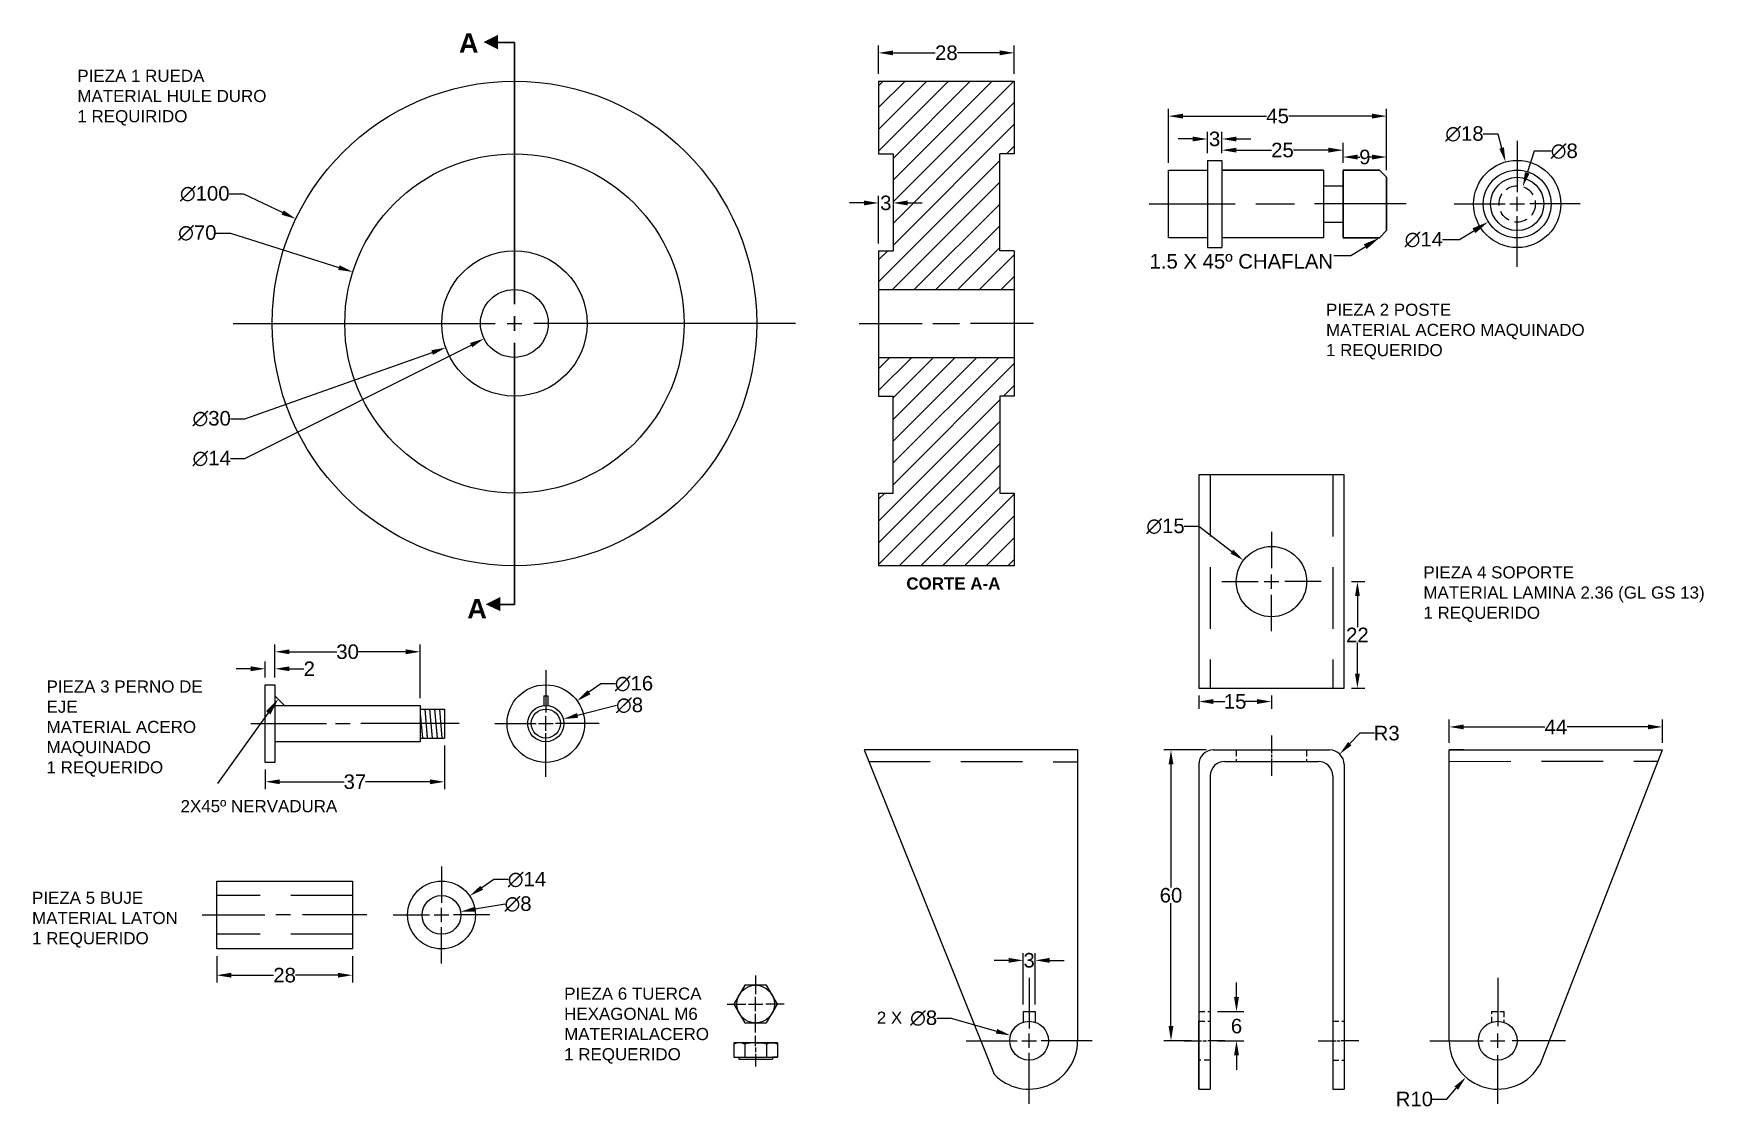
# Model space of a CAD drawing. Header units: millimetres. Extents: x 24 to 368, y 117 to 338.
import ezdxf

# ---------------------------------------------------------------- set-up
doc = ezdxf.new("R2010")
doc.units = ezdxf.units.MM
doc.linetypes.add('HIDDENX2', pattern=[19.05, 12.7, -6.35])
doc.styles.get("Standard").update_dxf_attribs({"font": 'Arial.ttf'})
doc.dimstyles.get("Standard").update_dxf_attribs({"dimtxt": 3, "dimasz": 3, "dimexe": 1.5, "dimexo": 1.5, "dimgap": 0.09, "dimtad": 0, "dimtih": 1, "dimtoh": 1, "dimdec": 0, "dimzin": 0, "dimdsep": 46, "dimtxsty": 'Standard', "dimcen": 1.5, "dimadec": 0, "dimazin": 0, "dimtfac": 1, "dimtdec": 0, "dimtofl": 0, "dimtmove": 0, "dimatfit": 3, "dimfxl": 1, "dimtolj": 1, "dimtzin": 0, "dimarcsym": 0})

# ---------------------------------------------------------------- blocks, each defined once
blk = doc.blocks.new('*D144')
at = {"color": 0, "lineweight": -2, "transparency": 16777216}
for p, q in [((257.81, 311.74), (257.81, 322.87)), ((260.81, 321.37), (278.01, 321.37)), ((299.81, 321.37), (282.61, 321.37)), ((302.81, 310.24), (302.81, 322.87))]:
    blk.add_line(p, q, dxfattribs=at)
at = {"color": 0, "transparency": 16777216}
for points in [[(260.81, 321.87), (260.81, 320.87), (257.81, 321.37)], [(299.81, 321.87), (299.81, 320.87), (302.81, 321.37)]]:
    blk.add_solid(points, dxfattribs=at)
at = {"layer": 'Defpoints', "color": 0, "transparency": 16777216}
for p in [(302.81, 321.37), (257.81, 310.24), (302.81, 308.74)]:
    blk.add_point(p, dxfattribs=at)
at = {"color": 0, "transparency": 16777216, "insert": (280.31, 321.37), "char_height": 3, "attachment_point": 5}
blk.add_mtext('\\A1;45', dxfattribs=at)
blk = doc.blocks.new('*D145')
at = {"color": 0, "lineweight": -2, "transparency": 16777216}
for p, q in [((265.81, 313.74), (265.81, 318.15)), ((268.81, 313.74), (268.81, 318.15)), ((262.81, 316.65), (259.81, 316.65)), ((271.81, 316.65), (274.81, 316.65))]:
    blk.add_line(p, q, dxfattribs=at)
at = {"color": 0, "transparency": 16777216}
for points in [[(262.81, 317.15), (262.81, 316.15), (265.81, 316.65)], [(271.81, 317.15), (271.81, 316.15), (268.81, 316.65)]]:
    blk.add_solid(points, dxfattribs=at)
at = {"layer": 'Defpoints', "color": 0, "transparency": 16777216}
for p in [(268.81, 316.65), (265.81, 312.24), (268.81, 312.24)]:
    blk.add_point(p, dxfattribs=at)
at = {"color": 0, "transparency": 16777216, "insert": (267.31, 316.65), "char_height": 3, "attachment_point": 5}
blk.add_mtext('\\A1;3', dxfattribs=at)
blk = doc.blocks.new('*D146')
at = {"color": 0, "lineweight": -2, "transparency": 16777216}
for p, q in [((268.81, 313.74), (268.81, 315.85)), ((271.81, 314.35), (279.03, 314.35)), ((290.81, 314.35), (283.59, 314.35)), ((293.81, 311.74), (293.81, 315.85))]:
    blk.add_line(p, q, dxfattribs=at)
at = {"color": 0, "transparency": 16777216}
for points in [[(271.81, 314.85), (271.81, 313.85), (268.81, 314.35)], [(290.81, 314.85), (290.81, 313.85), (293.81, 314.35)]]:
    blk.add_solid(points, dxfattribs=at)
at = {"layer": 'Defpoints', "color": 0, "transparency": 16777216}
for p in [(293.81, 314.35), (268.81, 312.24), (293.81, 310.24)]:
    blk.add_point(p, dxfattribs=at)
at = {"color": 0, "transparency": 16777216, "insert": (281.31, 314.35), "char_height": 3, "attachment_point": 5}
blk.add_mtext('\\A1;25', dxfattribs=at)
blk = doc.blocks.new('*D143')
at = {"color": 0, "lineweight": -2, "transparency": 16777216}
for p, q in [((293.81, 311.74), (293.81, 314.42)), ((302.81, 310.24), (302.81, 314.42)), ((296.81, 312.92), (297.26, 312.92)), ((299.81, 312.92), (299.36, 312.92))]:
    blk.add_line(p, q, dxfattribs=at)
at = {"color": 0, "transparency": 16777216}
for points in [[(296.81, 313.42), (296.81, 312.42), (293.81, 312.92)], [(299.81, 313.42), (299.81, 312.42), (302.81, 312.92)]]:
    blk.add_solid(points, dxfattribs=at)
at = {"layer": 'Defpoints', "color": 0, "transparency": 16777216}
for p in [(293.81, 310.24), (302.81, 312.92), (302.81, 308.74)]:
    blk.add_point(p, dxfattribs=at)
at = {"color": 0, "transparency": 16777216, "insert": (298.31, 312.92), "char_height": 3, "attachment_point": 5}
blk.add_mtext('\\A1;9', dxfattribs=at)
blk = doc.blocks.new('*D147')
at = {"color": 0, "lineweight": -2, "transparency": 16777216}
for p, q in [((322.73, 317.69), (325.73, 317.69)), ((325.73, 317.69), (326.53, 314.8)), ((329.75, 301.74), (329.75, 304.74)), ((328.25, 303.24), (331.25, 303.24))]:
    blk.add_line(p, q, dxfattribs=at)
at = {"color": 0, "transparency": 16777216}
blk.add_solid([(327.01, 314.93), (326.05, 314.67), (327.34, 311.91)], dxfattribs=at)
at = {"layer": 'Defpoints', "color": 0, "transparency": 16777216}
for p in [(327.34, 311.91), (332.16, 294.57)]:
    blk.add_point(p, dxfattribs=at)
at = {"color": 0, "transparency": 16777216, "insert": (318.87, 317.69), "char_height": 3, "attachment_point": 5}
blk.add_mtext('\\A1;∅18', dxfattribs=at)
blk = doc.blocks.new('*D148')
at = {"color": 0, "lineweight": -2, "transparency": 16777216}
for p, q in [((333.27, 314.12), (331.83, 309.66)), ((336.77, 314.12), (333.27, 314.12)), ((329.75, 301.74), (329.75, 304.74)), ((328.25, 303.24), (331.25, 303.24))]:
    blk.add_line(p, q, dxfattribs=at)
at = {"color": 0, "transparency": 16777216}
blk.add_solid([(331.35, 309.81), (332.3, 309.51), (330.9, 306.81)], dxfattribs=at)
at = {"layer": 'Defpoints', "color": 0, "transparency": 16777216}
for p in [(330.9, 306.81), (328.59, 299.67)]:
    blk.add_point(p, dxfattribs=at)
at = {"color": 0, "transparency": 16777216, "insert": (339.46, 314.12), "char_height": 3, "attachment_point": 5}
blk.add_mtext('\\A1;∅8', dxfattribs=at)
blk = doc.blocks.new('*D155')
at = {"color": 0, "lineweight": -2, "transparency": 16777216}
for p, q in [((63.95, 305.33), (66.95, 305.33)), ((66.95, 305.33), (75.02, 301.47)), ((122.83, 277.09), (122.83, 280.09)), ((121.33, 278.59), (124.33, 278.59))]:
    blk.add_line(p, q, dxfattribs=at)
at = {"color": 0, "transparency": 16777216}
blk.add_solid([(75.23, 301.92), (74.8, 301.01), (77.72, 300.17)], dxfattribs=at)
at = {"layer": 'Defpoints', "color": 0, "transparency": 16777216}
for p in [(77.72, 300.17), (167.93, 257)]:
    blk.add_point(p, dxfattribs=at)
at = {"color": 0, "transparency": 16777216, "insert": (58.93, 305.33), "char_height": 3, "attachment_point": 5}
blk.add_mtext('\\A1;∅100', dxfattribs=at)
blk = doc.blocks.new('*D156')
at = {"color": 0, "lineweight": -2, "transparency": 16777216}
for p, q in [((61.25, 297.25), (64.25, 297.25)), ((64.25, 297.25), (86.62, 290.12)), ((122.83, 277.09), (122.83, 280.09)), ((121.33, 278.59), (124.33, 278.59))]:
    blk.add_line(p, q, dxfattribs=at)
at = {"color": 0, "transparency": 16777216}
blk.add_solid([(86.77, 290.6), (86.47, 289.64), (89.48, 289.21)], dxfattribs=at)
at = {"layer": 'Defpoints', "color": 0, "transparency": 16777216}
for p in [(89.48, 289.21), (156.17, 267.96)]:
    blk.add_point(p, dxfattribs=at)
at = {"color": 0, "transparency": 16777216, "insert": (57.4, 297.25), "char_height": 3, "attachment_point": 5}
blk.add_mtext('\\A1;∅70', dxfattribs=at)
blk = doc.blocks.new('*D158')
at = {"color": 0, "lineweight": -2, "transparency": 16777216}
for p, q in [((194.96, 303.45), (191.96, 303.45)), ((197.96, 295.09), (197.96, 304.95)), ((203.96, 303.45), (206.96, 303.45)), ((200.96, 302.09), (200.96, 301.95))]:
    blk.add_line(p, q, dxfattribs=at)
at = {"color": 0, "transparency": 16777216}
for points in [[(194.96, 303.95), (194.96, 302.95), (197.96, 303.45)], [(203.96, 303.95), (203.96, 302.95), (200.96, 303.45)]]:
    blk.add_solid(points, dxfattribs=at)
at = {"layer": 'Defpoints', "color": 0, "transparency": 16777216}
for p in [(197.96, 303.45), (200.96, 303.59), (197.96, 293.59)]:
    blk.add_point(p, dxfattribs=at)
at = {"color": 0, "transparency": 16777216, "insert": (199.46, 303.45), "char_height": 3, "attachment_point": 5}
blk.add_mtext('\\A1;3', dxfattribs=at)
blk = doc.blocks.new('*D160')
at = {"color": 0, "lineweight": -2, "transparency": 16777216}
for p, q in [((122.83, 277.09), (122.83, 280.09)), ((121.33, 278.59), (124.33, 278.59)), ((67.22, 258.92), (105.86, 272.59)), ((64.22, 258.92), (67.22, 258.92))]:
    blk.add_line(p, q, dxfattribs=at)
at = {"color": 0, "transparency": 16777216}
blk.add_solid([(105.69, 273.06), (106.02, 272.11), (108.68, 273.59)], dxfattribs=at)
at = {"layer": 'Defpoints', "color": 0, "transparency": 16777216}
for p in [(136.97, 283.59), (108.68, 273.59)]:
    blk.add_point(p, dxfattribs=at)
at = {"color": 0, "transparency": 16777216, "insert": (60.36, 258.92), "char_height": 3, "attachment_point": 5}
blk.add_mtext('\\A1;∅30', dxfattribs=at)
blk = doc.blocks.new('*D161')
at = {"color": 0, "lineweight": -2, "transparency": 16777216}
for p, q in [((122.83, 277.09), (122.83, 280.09)), ((121.33, 278.59), (124.33, 278.59)), ((67.22, 250.7), (113.89, 274.1)), ((64.22, 250.7), (67.22, 250.7))]:
    blk.add_line(p, q, dxfattribs=at)
at = {"color": 0, "transparency": 16777216}
blk.add_solid([(113.66, 274.55), (114.11, 273.66), (116.57, 275.45)], dxfattribs=at)
at = {"layer": 'Defpoints', "color": 0, "transparency": 16777216}
for p in [(129.08, 281.72), (116.57, 275.45)]:
    blk.add_point(p, dxfattribs=at)
at = {"color": 0, "transparency": 16777216, "insert": (60.36, 250.7), "char_height": 3, "attachment_point": 5}
blk.add_mtext('\\A1;∅14', dxfattribs=at)
blk = doc.blocks.new('*D162')
at = {"color": 0, "lineweight": -2, "transparency": 16777216}
for p, q in [((197.96, 330.09), (197.96, 335.93)), ((200.96, 334.43), (209.68, 334.43)), ((222.96, 334.43), (214.24, 334.43)), ((225.96, 330.09), (225.96, 335.93))]:
    blk.add_line(p, q, dxfattribs=at)
at = {"color": 0, "transparency": 16777216}
for points in [[(200.96, 334.93), (200.96, 333.93), (197.96, 334.43)], [(222.96, 334.93), (222.96, 333.93), (225.96, 334.43)]]:
    blk.add_solid(points, dxfattribs=at)
at = {"layer": 'Defpoints', "color": 0, "transparency": 16777216}
for p in [(225.96, 334.43), (197.96, 328.59), (225.96, 328.59)]:
    blk.add_point(p, dxfattribs=at)
at = {"color": 0, "transparency": 16777216, "insert": (211.96, 334.43), "char_height": 3, "attachment_point": 5}
blk.add_mtext('\\A1;28', dxfattribs=at)
blk = doc.blocks.new('*D166')
at = {"color": 0, "lineweight": -2, "transparency": 16777216}
for p, q in [((140.64, 204.24), (138.21, 202.48)), ((143.64, 204.24), (140.64, 204.24)), ((129.31, 194.51), (129.31, 197.51)), ((127.81, 196.01), (130.81, 196.01))]:
    blk.add_line(p, q, dxfattribs=at)
at = {"color": 0, "transparency": 16777216}
blk.add_solid([(137.92, 202.88), (138.51, 202.07), (135.79, 200.71)], dxfattribs=at)
at = {"layer": 'Defpoints', "color": 0, "transparency": 16777216}
for p in [(135.79, 200.71), (122.84, 191.31)]:
    blk.add_point(p, dxfattribs=at)
at = {"color": 0, "transparency": 16777216, "insert": (147.5, 204.24), "char_height": 3, "attachment_point": 5}
blk.add_mtext('\\A1;∅16', dxfattribs=at)
blk = doc.blocks.new('*D168')
at = {"color": 0, "lineweight": -2, "transparency": 16777216}
for p, q in [((108.41, 191.51), (108.41, 182.5)), ((71.41, 186.51), (71.41, 182.5)), ((74.41, 184), (87.69, 184)), ((105.41, 184), (92.12, 184))]:
    blk.add_line(p, q, dxfattribs=at)
at = {"color": 0, "transparency": 16777216}
for points in [[(74.41, 184.5), (74.41, 183.5), (71.41, 184)], [(105.41, 184.5), (105.41, 183.5), (108.41, 184)]]:
    blk.add_solid(points, dxfattribs=at)
at = {"layer": 'Defpoints', "color": 0, "transparency": 16777216}
for p in [(108.41, 193.01), (71.41, 188.01), (108.41, 184)]:
    blk.add_point(p, dxfattribs=at)
at = {"color": 0, "transparency": 16777216, "insert": (89.91, 184), "char_height": 3, "attachment_point": 5}
blk.add_mtext('\\A1;37', dxfattribs=at)
blk = doc.blocks.new('*D169')
at = {"color": 0, "lineweight": -2, "transparency": 16777216}
for p, q in [((68.41, 207.32), (65.41, 207.32)), ((71.41, 205.51), (71.41, 208.82)), ((73.41, 205.51), (73.41, 208.82)), ((76.41, 207.32), (79.41, 207.32))]:
    blk.add_line(p, q, dxfattribs=at)
at = {"color": 0, "transparency": 16777216}
for points in [[(68.41, 207.82), (68.41, 206.82), (71.41, 207.32)], [(76.41, 207.82), (76.41, 206.82), (73.41, 207.32)]]:
    blk.add_solid(points, dxfattribs=at)
at = {"layer": 'Defpoints', "color": 0, "transparency": 16777216}
for p in [(73.41, 207.32), (71.41, 204.01), (73.41, 204.01)]:
    blk.add_point(p, dxfattribs=at)
at = {"color": 0, "transparency": 16777216, "insert": (80.5, 207.32), "char_height": 3, "attachment_point": 5}
blk.add_mtext('\\A1;2', dxfattribs=at)
blk = doc.blocks.new('*D170')
at = {"color": 0, "lineweight": -2, "transparency": 16777216}
for p, q in [((73.41, 205.51), (73.41, 212.33)), ((76.41, 210.83), (86.19, 210.83)), ((100.41, 210.83), (90.62, 210.83)), ((103.41, 201.26), (103.41, 212.33))]:
    blk.add_line(p, q, dxfattribs=at)
at = {"color": 0, "transparency": 16777216}
for points in [[(76.41, 211.33), (76.41, 210.33), (73.41, 210.83)], [(100.41, 211.33), (100.41, 210.33), (103.41, 210.83)]]:
    blk.add_solid(points, dxfattribs=at)
at = {"layer": 'Defpoints', "color": 0, "transparency": 16777216}
for p in [(103.41, 210.83), (73.41, 204.01), (103.41, 199.76)]:
    blk.add_point(p, dxfattribs=at)
at = {"color": 0, "transparency": 16777216, "insert": (88.41, 210.83), "char_height": 3, "attachment_point": 5}
blk.add_mtext('\\A1;30', dxfattribs=at)
blk = doc.blocks.new('*D171')
at = {"color": 0, "lineweight": -2, "transparency": 16777216}
for p, q in [((129.31, 194.51), (129.31, 197.51)), ((143.91, 199.77), (135.85, 197.7)), ((127.81, 196.01), (130.81, 196.01))]:
    blk.add_line(p, q, dxfattribs=at)
at = {"color": 0, "transparency": 16777216}
blk.add_solid([(135.73, 198.18), (135.98, 197.21), (132.95, 196.95)], dxfattribs=at)
at = {"layer": 'Defpoints', "color": 0, "transparency": 16777216}
for p in [(132.95, 196.95), (125.68, 195.08)]:
    blk.add_point(p, dxfattribs=at)
at = {"color": 0, "transparency": 16777216, "insert": (146.59, 199.77), "char_height": 3, "attachment_point": 5}
blk.add_mtext('\\A1;∅8', dxfattribs=at)
blk = doc.blocks.new('*D183')
at = {"color": 0, "lineweight": -2, "transparency": 16777216}
for p, q in [((61.41, 148.02), (61.41, 142.58)), ((89.41, 148.02), (89.41, 142.58)), ((64.41, 144.08), (73.13, 144.08)), ((86.41, 144.08), (77.69, 144.08))]:
    blk.add_line(p, q, dxfattribs=at)
at = {"color": 0, "transparency": 16777216}
for points in [[(64.41, 144.58), (64.41, 143.58), (61.41, 144.08)], [(86.41, 144.58), (86.41, 143.58), (89.41, 144.08)]]:
    blk.add_solid(points, dxfattribs=at)
at = {"layer": 'Defpoints', "color": 0, "transparency": 16777216}
for p in [(61.41, 149.52), (89.41, 149.52), (89.41, 144.08)]:
    blk.add_point(p, dxfattribs=at)
at = {"color": 0, "transparency": 16777216, "insert": (75.41, 144.08), "char_height": 3, "attachment_point": 5}
blk.add_mtext('\\A1;28', dxfattribs=at)
blk = doc.blocks.new('*D184')
at = {"color": 0, "lineweight": -2, "transparency": 16777216}
for p, q in [((118.56, 163.81), (116.08, 162.12)), ((121.56, 163.81), (118.56, 163.81)), ((106.29, 156.52), (109.29, 156.52)), ((107.79, 155.02), (107.79, 158.02))]:
    blk.add_line(p, q, dxfattribs=at)
at = {"color": 0, "transparency": 16777216}
blk.add_solid([(115.8, 162.54), (116.36, 161.71), (113.59, 160.44)], dxfattribs=at)
at = {"layer": 'Defpoints', "color": 0, "transparency": 16777216}
for p in [(113.59, 160.44), (101.99, 152.6)]:
    blk.add_point(p, dxfattribs=at)
at = {"color": 0, "transparency": 16777216, "insert": (125.42, 163.81), "char_height": 3, "attachment_point": 5}
blk.add_mtext('\\A1;∅14', dxfattribs=at)
blk = doc.blocks.new('*D185')
at = {"color": 0, "lineweight": -2, "transparency": 16777216}
for p, q in [((120.89, 158.76), (114.69, 157.7)), ((106.29, 156.52), (109.29, 156.52)), ((107.79, 155.02), (107.79, 158.02))]:
    blk.add_line(p, q, dxfattribs=at)
at = {"color": 0, "transparency": 16777216}
blk.add_solid([(114.61, 158.19), (114.78, 157.21), (111.74, 157.2)], dxfattribs=at)
at = {"layer": 'Defpoints', "color": 0, "transparency": 16777216}
for p in [(103.85, 155.85), (111.74, 157.2)]:
    blk.add_point(p, dxfattribs=at)
at = {"color": 0, "transparency": 16777216, "insert": (123.58, 158.76), "char_height": 3, "attachment_point": 5}
blk.add_mtext('\\A1;∅8', dxfattribs=at)
blk = doc.blocks.new('*D188')
at = {"color": 0, "lineweight": -2, "transparency": 16777216}
for p, q in [((261.04, 236.72), (264.04, 236.72)), ((264.04, 236.72), (270.88, 231.51)), ((277.54, 225.31), (280.54, 225.31)), ((279.04, 223.81), (279.04, 226.81))]:
    blk.add_line(p, q, dxfattribs=at)
at = {"color": 0, "transparency": 16777216}
blk.add_solid([(271.18, 231.91), (270.58, 231.12), (273.27, 229.7)], dxfattribs=at)
at = {"layer": 'Defpoints', "color": 0, "transparency": 16777216}
for p in [(273.27, 229.7), (284.81, 220.92)]:
    blk.add_point(p, dxfattribs=at)
at = {"color": 0, "transparency": 16777216, "insert": (257.18, 236.72), "char_height": 3, "attachment_point": 5}
blk.add_mtext('\\A1;∅15', dxfattribs=at)
blk = doc.blocks.new('*D190')
at = {"color": 0, "lineweight": -2, "transparency": 16777216}
for p, q in [((264.04, 201.81), (264.04, 199.06)), ((267.04, 200.56), (269.44, 200.56)), ((276.04, 200.56), (273.63, 200.56)), ((279.04, 201.81), (279.04, 199.06))]:
    blk.add_line(p, q, dxfattribs=at)
at = {"color": 0, "transparency": 16777216}
for points in [[(267.04, 201.06), (267.04, 200.06), (264.04, 200.56)], [(276.04, 201.06), (276.04, 200.06), (279.04, 200.56)]]:
    blk.add_solid(points, dxfattribs=at)
at = {"layer": 'Defpoints', "color": 0, "transparency": 16777216}
for p in [(264.04, 203.31), (264.04, 200.56), (279.04, 203.31)]:
    blk.add_point(p, dxfattribs=at)
at = {"color": 0, "transparency": 16777216, "insert": (271.54, 200.56), "char_height": 3, "attachment_point": 5}
blk.add_mtext('\\A1;15', dxfattribs=at)
blk = doc.blocks.new('*D191')
at = {"color": 0, "lineweight": -2, "transparency": 16777216}
for p, q in [((295.54, 225.31), (298.28, 225.31)), ((296.78, 222.31), (296.78, 215.9)), ((296.78, 206.31), (296.78, 212.72)), ((295.54, 203.31), (298.28, 203.31))]:
    blk.add_line(p, q, dxfattribs=at)
at = {"color": 0, "transparency": 16777216}
for points in [[(296.28, 222.31), (297.28, 222.31), (296.78, 225.31)], [(296.28, 206.31), (297.28, 206.31), (296.78, 203.31)]]:
    blk.add_solid(points, dxfattribs=at)
at = {"layer": 'Defpoints', "color": 0, "transparency": 16777216}
for p in [(294.04, 225.31), (294.04, 203.31), (296.78, 203.31)]:
    blk.add_point(p, dxfattribs=at)
at = {"color": 0, "transparency": 16777216, "insert": (296.78, 214.31), "char_height": 3, "attachment_point": 5}
blk.add_mtext('\\A1;22', dxfattribs=at)
blk = doc.blocks.new('*D192')
at = {"color": 0, "lineweight": -2, "transparency": 16777216}
for p, q in [((315.73, 192.07), (315.73, 196.82)), ((359.73, 192.07), (359.73, 196.82)), ((318.73, 195.32), (335.43, 195.32)), ((356.73, 195.32), (340.03, 195.32))]:
    blk.add_line(p, q, dxfattribs=at)
at = {"color": 0, "transparency": 16777216}
for points in [[(318.73, 195.82), (318.73, 194.82), (315.73, 195.32)], [(356.73, 195.82), (356.73, 194.82), (359.73, 195.32)]]:
    blk.add_solid(points, dxfattribs=at)
at = {"layer": 'Defpoints', "color": 0, "transparency": 16777216}
for p in [(359.73, 195.32), (315.73, 190.57), (359.73, 190.57)]:
    blk.add_point(p, dxfattribs=at)
at = {"color": 0, "transparency": 16777216, "insert": (337.73, 195.32), "char_height": 3, "attachment_point": 5}
blk.add_mtext('\\A1;44', dxfattribs=at)
blk = doc.blocks.new('*D193')
at = {"color": 0, "lineweight": -2, "transparency": 16777216}
for p, q in [((265.54, 190.57), (256.81, 190.57)), ((258.31, 187.57), (258.31, 162.18)), ((258.31, 133.57), (258.31, 158.96)), ((262.54, 130.57), (256.81, 130.57))]:
    blk.add_line(p, q, dxfattribs=at)
at = {"color": 0, "transparency": 16777216}
for points in [[(257.81, 187.57), (258.81, 187.57), (258.31, 190.57)], [(257.81, 133.57), (258.81, 133.57), (258.31, 130.57)]]:
    blk.add_solid(points, dxfattribs=at)
at = {"layer": 'Defpoints', "color": 0, "transparency": 16777216}
for p in [(258.31, 190.57), (267.04, 190.57), (264.04, 130.57)]:
    blk.add_point(p, dxfattribs=at)
at = {"color": 0, "transparency": 16777216, "insert": (258.31, 160.57), "char_height": 3, "attachment_point": 5}
blk.add_mtext('\\A1;60', dxfattribs=at)
blk = doc.blocks.new('*D195')
at = {"color": 0, "lineweight": -2, "transparency": 16777216}
for p, q in [((325.73, 129.07), (325.73, 132.07)), ((324.23, 130.57), (327.23, 130.57)), ((315.2, 118.52), (317.18, 120.78)), ((312.2, 118.52), (315.2, 118.52))]:
    blk.add_line(p, q, dxfattribs=at)
at = {"color": 0, "transparency": 16777216}
blk.add_solid([(316.8, 121.11), (317.55, 120.45), (319.15, 123.04)], dxfattribs=at)
at = {"layer": 'Defpoints', "color": 0, "transparency": 16777216}
for p in [(325.73, 130.57), (319.15, 123.04)]:
    blk.add_point(p, dxfattribs=at)
at = {"color": 0, "transparency": 16777216, "insert": (308.53, 118.52), "char_height": 3, "attachment_point": 5}
blk.add_mtext('\\A1;R10', dxfattribs=at)
blk = doc.blocks.new('*D197')
at = {"color": 0, "lineweight": -2, "transparency": 16777216}
for p, q in [((209.96, 135.22), (212.96, 135.22)), ((212.96, 135.22), (222.31, 132.52)), ((229.04, 129.07), (229.04, 132.07)), ((227.54, 130.57), (230.54, 130.57))]:
    blk.add_line(p, q, dxfattribs=at)
at = {"color": 0, "transparency": 16777216}
blk.add_solid([(222.45, 133), (222.17, 132.04), (225.19, 131.68)], dxfattribs=at)
at = {"layer": 'Defpoints', "color": 0, "transparency": 16777216}
for p in [(225.19, 131.68), (232.88, 129.46)]:
    blk.add_point(p, dxfattribs=at)
at = {"color": 0, "transparency": 16777216, "insert": (207.27, 135.22), "char_height": 3, "attachment_point": 5}
blk.add_mtext('\\A1;∅8', dxfattribs=at)
blk = doc.blocks.new('*D200')
at = {"color": 0, "lineweight": -2, "transparency": 16777216}
for p, q in [((227.79, 138.07), (227.79, 148.65)), ((230.29, 138.07), (230.29, 148.65)), ((224.79, 147.15), (221.79, 147.15)), ((233.29, 147.15), (236.29, 147.15))]:
    blk.add_line(p, q, dxfattribs=at)
at = {"color": 0, "transparency": 16777216}
for points in [[(224.79, 147.65), (224.79, 146.65), (227.79, 147.15)], [(233.29, 147.65), (233.29, 146.65), (230.29, 147.15)]]:
    blk.add_solid(points, dxfattribs=at)
at = {"layer": 'Defpoints', "color": 0, "transparency": 16777216}
for p in [(230.29, 147.15), (227.79, 136.57), (230.29, 136.57)]:
    blk.add_point(p, dxfattribs=at)
at = {"color": 0, "transparency": 16777216, "insert": (229.04, 147.15), "char_height": 3, "attachment_point": 5}
blk.add_mtext('\\A1;3', dxfattribs=at)
blk = doc.blocks.new('*D201')
at = {"color": 0, "lineweight": -2, "transparency": 16777216}
for p, q in [((271.83, 139.57), (271.83, 142.57)), ((267.9, 136.57), (273.33, 136.57)), ((267.9, 130.57), (273.33, 130.57)), ((271.83, 127.57), (271.83, 124.57))]:
    blk.add_line(p, q, dxfattribs=at)
at = {"color": 0, "transparency": 16777216}
for points in [[(271.33, 139.57), (272.33, 139.57), (271.83, 136.57)], [(271.33, 127.57), (272.33, 127.57), (271.83, 130.57)]]:
    blk.add_solid(points, dxfattribs=at)
at = {"layer": 'Defpoints', "color": 0, "transparency": 16777216}
for p in [(266.4, 136.57), (271.83, 136.57), (266.4, 130.57)]:
    blk.add_point(p, dxfattribs=at)
at = {"color": 0, "transparency": 16777216, "insert": (271.83, 133.57), "char_height": 3, "attachment_point": 5}
blk.add_mtext('\\A1;6', dxfattribs=at)

msp = doc.modelspace()

# ---------------------------------------------------------------- hatches: boundary and pattern name
h = msp.add_hatch()
h.set_pattern_fill('ANSI31', color=256)
h.set_pattern_definition([(45, (-605.2025, -35.5203), (-2.245064, 2.245064), [])])
h.paths.add_polyline_path([(222.96, 313.59), (225.96, 313.59), (225.96, 328.59), (197.96, 328.59), (197.96, 313.59), (200.96, 313.59), (200.96, 293.59), (197.96, 293.59), (197.96, 285.59), (225.96, 285.59), (225.96, 293.59), (222.96, 293.59)])
h.paths.add_polyline_path([(222.96, 263.59), (225.96, 263.59), (225.96, 271.59), (197.96, 271.59), (197.96, 263.59), (200.96, 263.59), (200.96, 243.59), (197.96, 243.59), (197.96, 228.59), (225.96, 228.59), (225.96, 243.59), (222.96, 243.59)])

# ---------------------------------------------------------------- linework, layer by layer
at = {"lineweight": 30}
for p, q in [((122.83, 336.59), (119.45, 336.59)), ((122.83, 336.59), (122.83, 282.59)), ((122.83, 277.09), (122.83, 280.09)), ((122.83, 220.59), (122.83, 274.59)), ((122.83, 220.59), (119.91, 220.59))]:
    msp.add_line(p, q, dxfattribs=at)
for p, q in [((197.96, 328.59), (197.96, 313.59)), ((197.96, 328.59), (225.96, 328.59)), ((225.96, 328.59), (225.96, 313.59)), ((329.75, 316.24), (329.75, 305.65)), ((197.96, 313.59), (200.96, 313.59)), ((200.96, 313.59), (200.96, 293.59)), ((225.96, 313.59), (222.96, 313.59)), ((222.96, 293.59), (222.96, 313.59)), ((257.81, 310.24), (265.81, 310.24)), ((257.81, 296.24), (257.81, 310.24)), ((265.81, 312.24), (265.81, 294.24)), ((265.81, 312.24), (268.81, 312.24)), ((268.81, 312.24), (268.81, 294.24)), ((268.81, 310.24), (289.81, 310.24)), ((289.81, 310.24), (268.81, 310.24)), ((289.81, 310.24), (289.81, 296.24)), ((289.81, 310.24), (289.81, 303.74)), ((293.81, 310.24), (301.31, 310.24)), ((301.31, 310.24), (293.81, 310.24)), ((293.81, 310.24), (293.81, 296.24)), ((293.81, 296.24), (293.81, 310.24)), ((301.31, 310.24), (302.81, 308.74)), ((289.81, 306.99), (293.81, 306.99)), ((302.81, 308.74), (302.81, 297.74)), ((302.81, 297.74), (302.81, 308.74)), ((329.75, 301.74), (329.75, 304.74)), ((329.75, 301.74), (329.75, 304.74)), ((253.81, 303.24), (271.53, 303.24)), ((275.85, 303.24), (283.78, 303.24)), ((306.81, 303.24), (287.92, 303.24)), ((316.75, 303.24), (327.29, 303.24)), ((328.25, 303.24), (331.25, 303.24)), ((328.25, 303.24), (331.25, 303.24)), ((329.75, 290.24), (329.75, 300.7)), ((342.75, 303.24), (332.38, 303.24)), ((289.81, 299.49), (293.81, 299.49)), ((301.31, 296.24), (302.81, 297.74)), ((317.84, 295.88), (320.82, 297.72)), ((197.96, 293.59), (197.96, 263.59)), ((197.96, 293.59), (200.96, 293.59)), ((225.96, 293.59), (222.96, 293.59)), ((225.96, 293.59), (225.96, 263.59)), ((265.81, 296.24), (257.81, 296.24)), ((265.81, 294.24), (268.81, 294.24)), ((289.81, 296.24), (268.81, 296.24)), ((301.31, 296.24), (293.81, 296.24)), ((293.81, 296.24), (301.31, 296.24)), ((295.4, 292.59), (298.37, 294.43)), ((314.34, 295.88), (317.84, 295.88)), ((291.89, 292.59), (295.39, 292.59)), ((197.96, 285.59), (225.96, 285.59)), ((122.83, 277.09), (122.83, 280.09)), ((64.83, 278.59), (118.83, 278.59)), ((121.33, 278.59), (124.33, 278.59)), ((121.33, 278.59), (124.33, 278.59)), ((180.83, 278.59), (126.83, 278.59)), ((193.96, 278.59), (206.96, 278.59)), ((209.14, 278.59), (214.68, 278.59)), ((229.96, 278.59), (216.96, 278.59)), ((197.96, 271.59), (225.96, 271.59)), ((197.96, 263.59), (197.96, 263.59)), ((197.96, 263.59), (200.96, 263.59)), ((200.96, 243.59), (200.96, 263.59)), ((225.96, 263.59), (222.96, 263.59)), ((222.96, 263.59), (222.96, 243.59)), ((264.04, 247.31), (264.04, 203.31)), ((294.04, 247.31), (264.04, 247.31)), ((294.04, 203.31), (294.04, 247.31)), ((197.96, 243.59), (197.96, 228.59)), ((197.96, 243.59), (197.96, 243.59)), ((197.96, 243.59), (200.96, 243.59)), ((222.96, 243.59), (225.96, 243.59)), ((225.96, 243.59), (225.96, 228.59)), ((279.04, 235.56), (279.04, 228.06)), ((225.96, 228.59), (197.96, 228.59)), ((268.79, 225.31), (276.29, 225.31)), ((277.54, 225.31), (280.54, 225.31)), ((279.04, 223.81), (279.04, 226.81)), ((289.29, 225.31), (281.79, 225.31)), ((279.04, 215.06), (279.04, 222.56)), ((129.31, 207.01), (129.31, 198.3)), ((71.41, 188.01), (71.41, 204.01)), ((71.41, 204.01), (73.41, 204.01)), ((73.41, 204.01), (73.41, 188.01)), ((75.41, 199.76), (73.41, 201.76)), ((264.04, 203.31), (294.04, 203.31)), ((72.03, 198.25), (61.57, 183.63)), ((73.41, 199.76), (103.41, 199.76)), ((103.41, 199.76), (103.41, 192.26)), ((103.41, 199.01), (108.41, 199.01)), ((103.41, 198.11), (103.85, 193.01)), ((104.33, 199.06), (104.85, 193.06)), ((104.33, 199.01), (104.85, 193.01)), ((105.34, 199.01), (105.86, 193.01)), ((106.34, 199.01), (106.86, 193.01)), ((107.34, 199.01), (107.86, 193.01)), ((108.35, 199.01), (108.41, 198.33)), ((108.41, 199.01), (108.41, 193.01)), ((108.41, 199.01), (108.41, 193.01)), ((128.91, 199.74), (128.91, 199.74)), ((129.31, 194.51), (129.31, 197.51)), ((68.41, 196.01), (84.03, 196.01)), ((85.91, 196.01), (88.91, 196.01)), ((111.41, 196.01), (91.16, 196.01)), ((103.41, 193.01), (108.41, 193.01)), ((118.81, 196.01), (127.31, 196.01)), ((127.81, 196.01), (130.81, 196.01)), ((129.31, 185.01), (129.31, 194.01)), ((140.31, 196.01), (131.31, 196.01)), ((279.04, 193.57), (279.04, 189.92)), ((297.31, 194.03), (295.22, 191.87)), ((300.31, 194.03), (297.31, 194.03)), ((103.41, 192.26), (73.41, 192.26)), ((194.98, 190.57), (221.8, 123.67)), ((239.04, 190.57), (194.98, 190.57)), ((236.04, 190.57), (199.47, 190.57)), ((239.04, 190.57), (239.04, 130.57)), ((267.04, 190.57), (291.04, 190.57)), ((271.79, 190.57), (286.29, 190.57)), ((279.04, 189.65), (279.04, 189.03)), ((315.73, 187.57), (315.73, 190.57)), ((318.73, 190.57), (315.73, 190.57)), ((315.73, 190.57), (359.73, 190.57)), ((318.73, 190.57), (355.35, 190.57)), ((334.53, 125.81), (359.73, 190.57)), ((73.41, 188.01), (71.41, 188.01)), ((264.04, 187.57), (264.04, 120.57)), ((269.4, 188.21), (288.68, 188.21)), ((279.04, 188.82), (279.04, 185.21)), ((294.04, 187.57), (294.04, 120.57)), ((315.73, 130.57), (315.73, 187.57)), ((266.4, 185.21), (266.4, 120.57)), ((291.68, 185.21), (291.68, 120.57)), ((107.79, 166.52), (107.79, 159.02)), ((61.41, 163.52), (89.41, 163.52)), ((61.41, 149.52), (61.41, 163.52)), ((89.41, 163.52), (89.41, 149.52)), ((58.41, 156.52), (71.35, 156.52)), ((73.61, 156.6), (76.61, 156.6)), ((92.41, 156.52), (79.09, 156.52)), ((97.79, 156.52), (105.29, 156.52)), ((106.29, 156.52), (109.29, 156.52)), ((107.79, 155.02), (107.79, 158.02)), ((117.79, 156.52), (110.29, 156.52)), ((107.79, 146.52), (107.79, 154.02)), ((89.41, 149.52), (61.41, 149.52)), ((172.61, 144.02), (172.61, 140.16)), ((229.04, 143.57), (229.04, 133.07)), ((325.73, 143.57), (325.73, 133.57)), ((166.72, 138.13), (170.57, 138.13)), ((171.11, 138.13), (174.11, 138.13)), ((172.61, 136.63), (172.61, 139.63)), ((178.49, 138.13), (174.69, 138.13)), ((172.61, 132.24), (172.61, 136.13)), ((227.79, 136.57), (230.29, 136.57)), ((227.79, 136.57), (227.79, 134.36)), ((230.29, 136.57), (230.29, 134.37)), ((264.04, 130.57), (264.04, 134.57)), ((264.04, 126.57), (264.04, 134.57)), ((266.4, 134.57), (266.4, 126.57)), ((291.68, 134.57), (291.68, 126.57)), ((294.04, 134.57), (294.04, 126.57)), ((172.61, 129.46), (172.61, 131.56)), ((229.04, 129.07), (229.04, 132.07)), ((325.73, 129.07), (325.73, 132.07)), ((326.98, 134.37), (326.98, 134.37)), ((326.98, 134.37), (326.98, 134.37)), ((326.98, 134.37), (326.98, 134.37)), ((326.98, 134.37), (326.98, 134.37)), ((177.11, 130.15), (168.11, 130.15)), ((168.11, 130.15), (168.11, 127.15)), ((170.36, 130.15), (168.11, 130.15)), ((170.36, 130.15), (170.36, 127.15)), ((172.61, 130.15), (177.11, 130.15)), ((172.61, 129.17), (172.61, 128.19)), ((172.61, 127.86), (172.61, 125.27)), ((174.85, 130.15), (174.85, 127.15)), ((174.86, 130.15), (177.11, 130.15)), ((177.11, 130.15), (177.11, 127.15)), ((216.04, 130.57), (226.54, 130.57)), ((227.54, 130.57), (230.54, 130.57)), ((229.04, 117.57), (229.04, 128.07)), ((242.04, 130.57), (231.54, 130.57)), ((261.04, 130.57), (264.64, 130.57)), ((264.04, 120.57), (264.04, 130.57)), ((264.86, 130.57), (265.63, 130.57)), ((269.4, 130.57), (265.88, 130.57)), ((288.68, 130.57), (292.31, 130.57)), ((292.53, 130.57), (293.23, 130.57)), ((297.04, 130.57), (293.4, 130.57)), ((311.73, 130.57), (322.73, 130.57)), ((312.73, 130.57), (312.73, 130.57)), ((324.23, 130.57), (327.23, 130.57)), ((325.73, 117.57), (325.73, 127.57)), ((339.73, 130.57), (328.73, 130.57)), ((168.11, 127.15), (177.11, 127.15)), ((168.11, 127.15), (169.11, 127.15)), ((169.11, 127.15), (169.11, 126.75)), ((169.11, 126.75), (176.11, 126.75)), ((177.11, 127.15), (176.11, 127.15)), ((176.11, 127.15), (176.11, 126.75)), ((264.04, 120.57), (264.04, 122.93)), ((264.04, 120.57), (266.4, 120.57)), ((291.68, 120.57), (294.04, 120.57))]:
    msp.add_line(p, q)
at = {"linetype": 'HIDDENX2'}
for p, q in [((266.4, 247.31), (266.4, 203.31)), ((291.68, 247.31), (291.68, 203.31)), ((195.93, 188.22), (238.98, 188.13)), ((315.73, 188.21), (358.83, 188.26)), ((89.41, 160.52), (61.41, 160.52)), ((89.41, 152.52), (61.41, 152.52))]:
    msp.add_line(p, q, dxfattribs=at)
at = {"lineweight": -3}
for p, q in [((128.93, 201.76), (128.91, 199.74)), ((128.93, 201.76), (129.31, 201.76)), ((129.31, 201.76), (129.71, 201.76)), ((129.71, 201.76), (129.71, 199.74))]:
    msp.add_line(p, q, dxfattribs=at)
at = {"linetype": 'HIDDENX2', "ltscale": 0.1}
for p, q in [((271.79, 190.57), (271.79, 188.21)), ((286.29, 190.57), (286.29, 188.21)), ((264.04, 136.57), (266.4, 136.57)), ((264.04, 134.57), (266.4, 134.57)), ((291.68, 134.57), (294.04, 134.57)), ((266.4, 126.57), (264.04, 126.57)), ((291.68, 126.57), (294.04, 126.57))]:
    msp.add_line(p, q, dxfattribs=at)
at = {"linetype": 'HIDDENX2', "ltscale": 0.09}
for p, q in [((324.48, 134.37), (324.48, 136.57)), ((324.48, 136.57), (326.98, 136.57)), ((326.98, 136.57), (326.98, 134.37))]:
    msp.add_line(p, q, dxfattribs=at)
msp.add_lwpolyline([(170.36, 142.02), (168.11, 138.13), (170.36, 134.24), (174.85, 134.24), (177.11, 138.13), (174.85, 142.02)], close=True)
for centre, radius in [((122.83, 278.59), 50), ((122.83, 278.59), 35), ((329.75, 303.24), 9), ((329.75, 303.24), 7), ((329.75, 303.24), 5.5), ((122.83, 278.59), 15), ((122.83, 278.59), 7), ((279.04, 225.31), 7.25), ((129.31, 196.01), 8), ((129.31, 196.01), 3.75), ((129.31, 196.01), 3), ((107.79, 156.52), 7), ((107.79, 156.52), 4), ((172.61, 138.13), 3.89), ((229.04, 130.57), 4), ((325.73, 130.57), 4)]:
    msp.add_circle(centre, radius)
at = {"linetype": 'HIDDENX2', "ltscale": 0.2}
msp.add_circle((329.75, 303.24), 3.75, dxfattribs=at)
for centre, radius, start, end in [((267.04, 187.57), 3, 90, 180), ((291.04, 187.57), 3, 0, 90), ((269.4, 185.21), 3, 90, 180), ((288.68, 185.21), 3, 0, 90), ((169.23, 127.77), 2.38, 61.7276, 118.2724), ((172.61, 121.15), 9, 75.5797, 104.4551), ((175.98, 127.78), 2.37, 61.6072, 118.3928), ((229.04, 130.57), 10, 223.6028, 0), ((325.73, 130.57), 10, 180, 331.5512)]:
    msp.add_arc(centre, radius, start, end)
for points in [[(119.44, 338.14), (119.44, 335.14), (116.44, 336.64)], [(320.51, 298.21), (321.12, 297.22), (323.79, 299.56)], [(298.07, 294.93), (298.68, 293.94), (301.35, 296.27)], [(119.91, 222.12), (119.91, 219.23), (116.91, 220.62)], [(71.56, 198.59), (72.5, 197.9), (74.1, 201.06)], [(294.86, 192.22), (295.58, 191.53), (293.13, 189.72)]]:
    msp.add_solid(points)

# ---------------------------------------------------------------- texts
at = {"attachment_point": 1}
for s, width, heights, insert, char_height in [('{\\fArial|b1|i0|c0|p34;A}', 7.1285, [0], (111.39, 338.44), 4), ('PIEZA 1 RUEDA\\PMATERIAL HULE DURO\\P1 REQUIRIDO', 61.5245, [0], (32.66, 330.94), 2.5), ('PIEZA 2 POSTE \\PMATERIAL ACERO MAQUINADO\\P1 REQUERIDO', 57.4832, [18.34], (290.31, 282.67), 2.5), ('PIEZA 4 SOPORTE\\PMATERIAL LAMINA 2.36 (GL GS 13)\\P1 REQUERIDO', 72.4105, [0], (310.4, 228.47), 2.5), ('\\pi13.007;{\\fArial|b1|i0|c0|p34;CORTE A-A}', 44.9084, [0], (190.7, 226.17), 2.5), ('{\\fArial|b1|i0|c0|p34;A}', 7.1285, [0], (113.11, 221.74), 4), ('PIEZA 3 PERNO DE EJE \\PMATERIAL ACERO MAQUINADO\\P1 REQUERIDO', 33.8924, [0], (26.29, 204.91), 2.5), ('2X45º NERVADURA', 34.6027, [0], (53.95, 180.22), 2.5), ('PIEZA 5 BUJE\\PMATERIAL LATON\\P1 REQUERIDO', 59.5619, [0], (23.31, 161.31), 2.5), ('PIEZA 6 TUERCA HEXAGONAL M6 MATERIALACERO \\P1 REQUERIDO', 39.0742, [27.36], (133.1, 141.53), 2.5), ('2 X', 15.3366, [0], (197.61, 136.57), 2.5)]:
    msp.add_mtext_dynamic_manual_height_columns(s, width=width, gutter_width=12.5, heights=heights, dxfattribs=dict(at, insert=insert, char_height=char_height))
at = {"char_height": 3, "attachment_point": 5}
for s, insert in [('\\A1;∅14', (310.48, 295.88)), ('\\A1;1.5 X 45º CHAFLAN', (272.82, 291.39)), ('\\A1;R3', (302.81, 194.03))]:
    msp.add_mtext(s, dxfattribs=dict(at, insert=insert))

# ---------------------------------------------------------------- dimensions: what is measured, and where the dimension line sits
for base, p1, p2, picture, middle in [((225.96, 334.43), (197.96, 328.59), (225.96, 328.59), '*D162', (211.96, 334.43)), ((302.81, 321.37), (257.81, 310.24), (302.81, 308.74), '*D144', (280.31, 321.37)), ((268.81, 316.65), (265.81, 312.24), (268.81, 312.24), '*D145', (267.31, 316.65)), ((293.81, 314.35), (268.81, 312.24), (293.81, 310.24), '*D146', (281.31, 314.35)), ((302.81, 312.92), (293.81, 310.24), (302.81, 308.74), '*D143', (298.31, 312.92)), ((197.96, 303.45), (200.96, 303.59), (197.96, 293.59), '*D158', (199.46, 303.45)), ((103.41, 210.83), (73.41, 204.01), (103.41, 199.76), '*D170', (88.41, 210.83)), ((73.41, 207.32), (71.41, 204.01), (73.41, 204.01), '*D169', (80.5, 207.32)), ((264.04, 200.56), (279.04, 203.31), (264.04, 203.31), '*D190', (271.54, 200.56)), ((359.73, 195.32), (315.73, 190.57), (359.73, 190.57), '*D192', (337.73, 195.32)), ((108.41, 184), (71.41, 188.01), (108.41, 193.01), '*D168', (89.91, 184)), ((89.41, 144.08), (61.41, 149.52), (89.41, 149.52), '*D183', (75.41, 144.08)), ((230.28709375, 147.15158306), (227.78709375, 136.57040475), (230.28709375, 136.57040475), '*D200', (229.03709375, 147.15158306))]:
    dim = msp.add_linear_dim(base=base, p1=p1, p2=p2, dimstyle='Standard')
    dim.commit()
    dim.dimension.update_dxf_attribs({"geometry": picture, "text_midpoint": middle})
for p1, p2, picture, middle in [((332.16, 294.57), (327.34, 311.91), '*D147', (318.87, 317.69)), ((122.84, 191.31), (135.79, 200.71), '*D166', (147.5, 204.24)), ((101.99, 152.6), (113.59, 160.44), '*D184', (125.42, 163.81))]:
    dim = msp.add_diameter_dim_2p(p1=p1, p2=p2, dimstyle='Standard')
    dim.commit()
    dim.dimension.update_dxf_attribs({"geometry": picture, "text_midpoint": middle})
for p1, p2, picture, middle in [((328.59190122, 299.6708223), (330.90382474, 306.80559697), '*D148', (339.46371542, 314.12263097)), ((167.93, 257), (77.72, 300.17), '*D155', (58.93, 305.33)), ((156.17, 267.96), (89.48, 289.21), '*D156', (57.4, 297.25)), ((136.97, 283.59), (108.68, 273.59), '*D160', (60.36, 258.92)), ((129.08, 281.72), (116.57, 275.45), '*D161', (60.36, 250.7)), ((284.8067, 220.9173), (273.2675, 229.6976), '*D188', (257.1817, 236.7211)), ((125.6826, 195.0769), (132.9453, 196.9487), '*D171', (143.9055, 199.7734)), ((103.85, 155.85), (111.74, 157.2), '*D185', (120.89, 158.76)), ((232.88, 129.46), (225.19, 131.68), '*D197', (207.27, 135.22))]:
    dim = msp.add_diameter_dim_2p(p1=p1, p2=p2, dimstyle='Standard')
    dim.commit()
    dim.dimension.update_dxf_attribs({"geometry": picture, "text_midpoint": middle, "dimtype": 163})
for base, p1, p2, picture, middle in [((296.78, 203.31), (294.04, 225.31), (294.04, 203.31), '*D191', (296.78, 214.31)), ((258.31, 190.57), (264.04, 130.57), (267.04, 190.57), '*D193', (258.31, 160.57)), ((271.83, 136.57), (266.4, 130.57), (266.4, 136.57), '*D201', (271.83, 133.57))]:
    dim = msp.add_linear_dim(base=base, p1=p1, p2=p2, angle=90, dimstyle='Standard')
    dim.commit()
    dim.dimension.update_dxf_attribs({"geometry": picture, "text_midpoint": middle})
dim = msp.add_radius_dim(center=(325.73, 130.57), mpoint=(319.15, 123.04), dimstyle='Standard')
dim.commit()
dim.dimension.update_dxf_attribs({"geometry": '*D195', "text_midpoint": (308.53, 118.52)})

doc.saveas('drawing.dxf')
